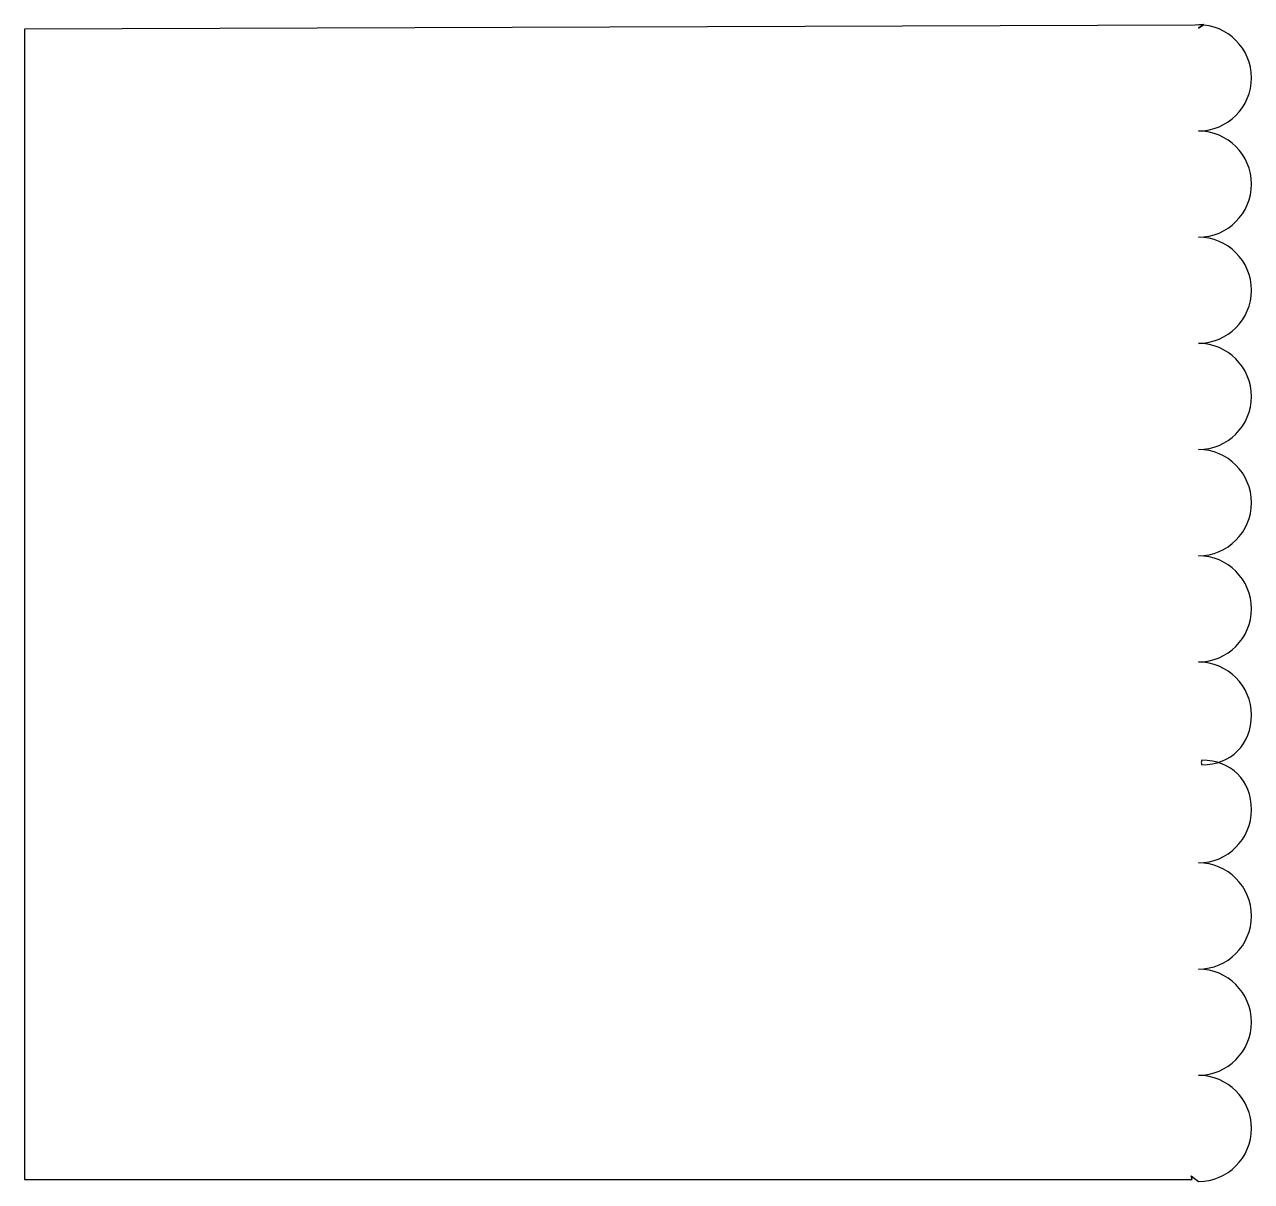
# Model space of a CAD drawing. Header units: centimetres. Extents: x -7.3 to 7.3, y -6.9 to 6.9.
import ezdxf

# ---------------------------------------------------------------- set-up
doc = ezdxf.new("R2010")
doc.units = ezdxf.units.CM
doc.header["$MEASUREMENT"] = 0
doc.layers.add('Camada 1', color=7, linetype='Continuous')

msp = doc.modelspace()

# ---------------------------------------------------------------- linework, layer by layer
at = {"layer": 'Camada 1', "color": 252}
msp.add_open_spline([(6.61421, -6.85027), (6.61421, -6.85027), (6.62527, -6.89342), (6.62527, -6.89342), (6.62527, -6.89342), (6.62527, -6.89342), (-7.33526, -6.89343), (-7.33526, -6.89343), (-7.33526, -6.89343), (-7.33526, -6.89343), (-7.33526, 6.86139), (-7.33526, 6.86139), (-7.33526, 6.86139), (-7.33526, 6.86139), (6.66104, 6.9087), (6.66104, 6.9087), (6.66104, 6.9087), (6.66104, 6.9087), (6.76468, 6.91817), (6.76468, 6.91817), (6.76468, 6.91817), (6.76468, 6.91817), (6.70308, 6.87512), (6.70308, 6.87512), (6.70308, 6.87512), (6.70308, 6.87512), (6.76468, 6.91817), (6.76468, 6.91817), (6.76468, 6.91817), (6.76468, 6.91817), (6.70015, 6.91505), (6.70015, 6.91505), (6.70015, 6.91505), (7.05088, 6.91505), (7.33526, 6.63078), (7.33526, 6.27994), (7.33526, 6.27994), (7.33526, 5.92918), (7.05089, 5.64494), (6.70015, 5.64494), (6.70015, 5.64494), (7.05088, 5.64494), (7.33526, 5.36067), (7.33526, 5.00991), (7.33526, 5.00991), (7.33526, 4.65926), (7.05089, 4.37491), (6.70015, 4.37491), (6.70015, 4.37491), (7.05088, 4.37491), (7.33526, 4.09064), (7.33526, 3.73988), (7.33526, 3.73988), (7.33526, 3.38931), (7.05089, 3.10496), (6.70015, 3.10496), (6.70015, 3.10496), (7.05088, 3.10496), (7.33526, 2.82069), (7.33526, 2.46985), (7.33526, 2.46985), (7.33526, 2.1192), (7.05089, 1.83493), (6.70015, 1.83493), (6.70015, 1.83493), (7.05088, 1.83493), (7.33526, 1.55056), (7.33526, 1.19982), (7.33526, 1.19982), (7.33526, 0.84917), (7.05089, 0.5649), (6.70015, 0.5649), (6.70015, 0.5649), (7.05088, 0.5649), (7.33526, 0.28055), (7.33526, -0.07002), (7.33526, -0.07002), (7.33526, -0.42067), (7.05089, -0.70502), (6.70015, -0.70502), (6.70015, -0.70502), (7.05088, -0.70502), (7.33526, -0.98939), (7.33526, -1.34013), (7.33526, -1.34013), (7.33526, -1.69089), (7.09219, -1.9343), (6.74146, -1.9343), (6.74146, -1.9343), (6.74146, -1.9343), (6.73445, -1.90662), (6.73445, -1.90662), (6.73445, -1.90662), (6.73445, -1.90662), (6.74146, -1.87897), (6.74146, -1.87897), (6.74146, -1.87897), (7.09222, -1.87897), (7.33526, -2.12239), (7.33526, -2.47312), (7.33526, -2.47312), (7.33526, -2.82388), (7.05089, -3.10786), (6.70015, -3.10786), (6.70015, -3.10786), (7.05088, -3.10786), (7.33526, -3.39223), (7.33526, -3.74336), (7.33526, -3.74336), (7.33526, -4.09372), (7.05089, -4.37807), (6.70015, -4.37807), (6.70015, -4.37807), (7.05088, -4.37807), (7.33526, -4.66244), (7.33526, -5.0132), (7.33526, -5.0132), (7.33526, -5.36393), (7.05089, -5.64831), (6.70015, -5.64831), (6.70015, -5.64831), (7.05088, -5.64831), (7.33526, -5.93266), (7.33526, -6.28302), (7.33526, -6.28302), (7.33526, -6.63378), (7.05089, -6.91815), (6.70015, -6.91815), (6.70015, -6.91815), (6.70015, -6.91815), (6.61421, -6.85027), (6.61421, -6.85027)], degree=3, knots=[0, 0, 0, 0, 0.02941176, 0.02941176, 0.02941176, 0.02941176, 0.05882353, 0.05882353, 0.05882353, 0.05882353, 0.08823529, 0.08823529, 0.08823529, 0.08823529, 0.11764706, 0.11764706, 0.11764706, 0.11764706, 0.14705882, 0.14705882, 0.14705882, 0.14705882, 0.17647059, 0.17647059, 0.17647059, 0.17647059, 0.20588235, 0.20588235, 0.20588235, 0.20588235, 0.23529412, 0.23529412, 0.23529412, 0.23529412, 0.26470588, 0.26470588, 0.26470588, 0.26470588, 0.29411765, 0.29411765, 0.29411765, 0.29411765, 0.32352941, 0.32352941, 0.32352941, 0.32352941, 0.35294118, 0.35294118, 0.35294118, 0.35294118, 0.38235294, 0.38235294, 0.38235294, 0.38235294, 0.41176471, 0.41176471, 0.41176471, 0.41176471, 0.44117647, 0.44117647, 0.44117647, 0.44117647, 0.47058824, 0.47058824, 0.47058824, 0.47058824, 0.5, 0.5, 0.5, 0.5, 0.52941176, 0.52941176, 0.52941176, 0.52941176, 0.55882353, 0.55882353, 0.55882353, 0.55882353, 0.58823529, 0.58823529, 0.58823529, 0.58823529, 0.61764706, 0.61764706, 0.61764706, 0.61764706, 0.64705882, 0.64705882, 0.64705882, 0.64705882, 0.67647059, 0.67647059, 0.67647059, 0.67647059, 0.70588235, 0.70588235, 0.70588235, 0.70588235, 0.73529412, 0.73529412, 0.73529412, 0.73529412, 0.76470588, 0.76470588, 0.76470588, 0.76470588, 0.79411765, 0.79411765, 0.79411765, 0.79411765, 0.82352941, 0.82352941, 0.82352941, 0.82352941, 0.85294118, 0.85294118, 0.85294118, 0.85294118, 0.88235294, 0.88235294, 0.88235294, 0.88235294, 0.91176471, 0.91176471, 0.91176471, 0.91176471, 0.94117647, 0.94117647, 0.94117647, 0.94117647, 1, 1, 1, 1], dxfattribs=at)

doc.saveas('drawing.dxf')
